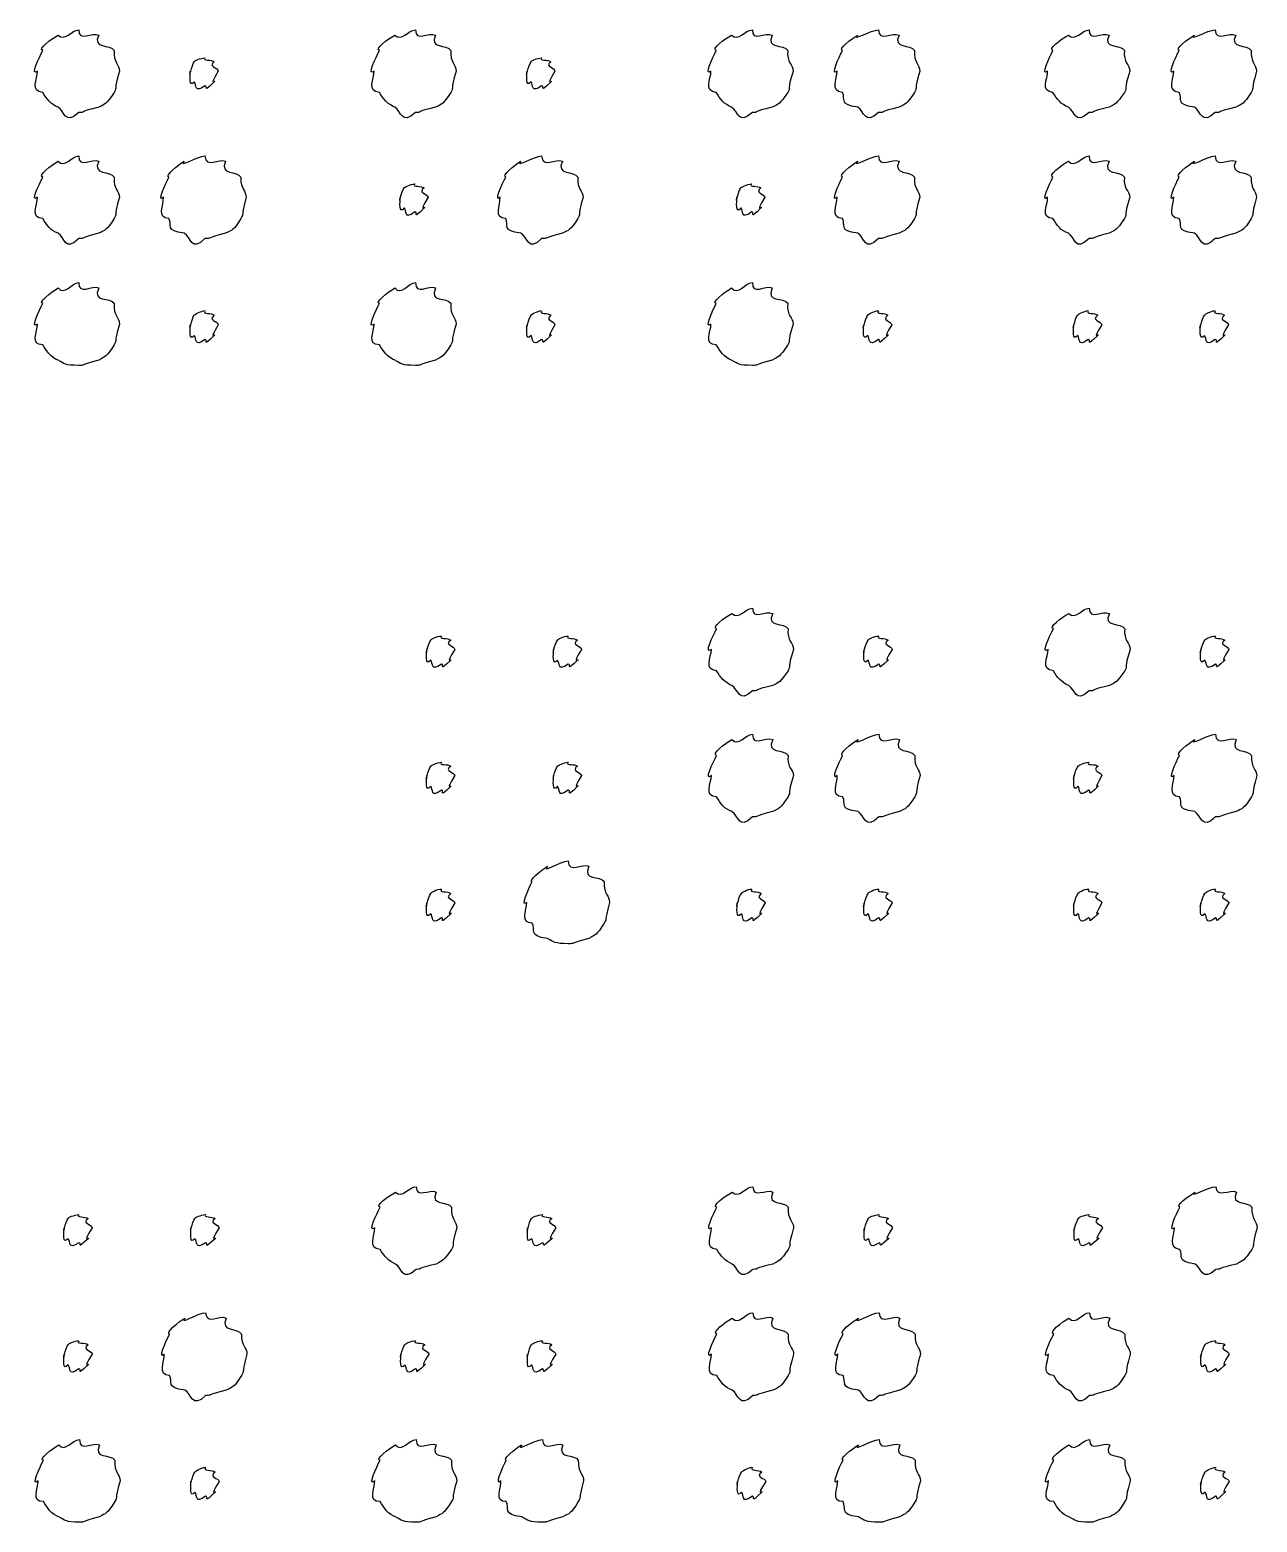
# Model space of a CAD drawing. Header units: millimetres. Extents: x 32 to 178, y 41 to 266.
# Drawn here: x 167.89 to 178.03, y 160.67 to 173 of the extents above; entities that cross this region are included whole.
import ezdxf

# ---------------------------------------------------------------- set-up
doc = ezdxf.new("R2010")
doc.units = ezdxf.units.MM
doc.layers.get('0').update_dxf_attribs({"linetype": 'CONTINUOUS'})

msp = doc.modelspace()

# ---------------------------------------------------------------- linework, layer by layer
at = {"color": 0}
for p, q in [((168.297, 172.999), (168.297, 172.999)), ((171.079, 172.999), (171.079, 172.999)), ((173.862, 172.999), (173.862, 172.999)), ((174.903, 172.999), (174.903, 172.999)), ((176.644, 172.999), (176.644, 172.999)), ((177.686, 172.999), (177.686, 172.999)), ((169.339, 172.767), (169.339, 172.767)), ((172.121, 172.767), (172.121, 172.767)), ((168.297, 171.957), (168.297, 171.957)), ((169.339, 171.957), (169.339, 171.957)), ((172.121, 171.957), (172.121, 171.957)), ((174.903, 171.957), (174.903, 171.957)), ((176.644, 171.957), (176.644, 171.957)), ((177.686, 171.957), (177.686, 171.957)), ((171.074, 171.726), (171.074, 171.726)), ((173.856, 171.726), (173.856, 171.726)), ((168.297, 170.91), (168.297, 170.91)), ((171.079, 170.91), (171.079, 170.91)), ((173.862, 170.91), (173.862, 170.91)), ((169.339, 170.678), (169.339, 170.678)), ((172.121, 170.678), (172.121, 170.678)), ((174.903, 170.678), (174.903, 170.678)), ((176.638, 170.678), (176.638, 170.678)), ((177.686, 170.678), (177.686, 170.678)), ((173.864, 168.22), (173.864, 168.22)), ((176.646, 168.22), (176.646, 168.22)), ((171.293, 167.989), (171.293, 167.989)), ((172.34, 167.989), (172.34, 167.989)), ((174.906, 167.989), (174.906, 167.989)), ((177.689, 167.989), (177.689, 167.989)), ((173.864, 167.178), (173.864, 167.178)), ((174.906, 167.178), (174.906, 167.178)), ((177.689, 167.178), (177.689, 167.178)), ((171.293, 166.946), (171.293, 166.946)), ((172.34, 166.946), (172.34, 166.946)), ((176.641, 166.946), (176.641, 166.946)), ((172.34, 166.131), (172.34, 166.131)), ((171.293, 165.899), (171.293, 165.899)), ((173.859, 165.899), (173.859, 165.899)), ((174.906, 165.899), (174.906, 165.899)), ((176.641, 165.899), (176.641, 165.899)), ((177.689, 165.899), (177.689, 165.899)), ((171.085, 163.439), (171.085, 163.439)), ((173.867, 163.439), (173.867, 163.439)), ((177.691, 163.439), (177.691, 163.439)), ((168.297, 163.208), (168.297, 163.208)), ((169.344, 163.208), (169.344, 163.208)), ((172.127, 163.208), (172.127, 163.208)), ((174.909, 163.208), (174.909, 163.208)), ((176.644, 163.208), (176.644, 163.208)), ((169.344, 162.398), (169.344, 162.398)), ((173.867, 162.398), (173.867, 162.398)), ((174.909, 162.398), (174.909, 162.398)), ((176.649, 162.398), (176.649, 162.398)), ((168.297, 162.166), (168.297, 162.166)), ((171.079, 162.166), (171.079, 162.166)), ((172.127, 162.166), (172.127, 162.166)), ((177.691, 162.166), (177.691, 162.166)), ((168.303, 161.35), (168.303, 161.35)), ((171.085, 161.35), (171.085, 161.35)), ((172.127, 161.35), (172.127, 161.35)), ((174.909, 161.35), (174.909, 161.35)), ((176.649, 161.35), (176.649, 161.35)), ((169.344, 161.119), (169.344, 161.119)), ((173.862, 161.119), (173.862, 161.119)), ((177.691, 161.119), (177.691, 161.119))]:
    msp.add_line(p, q, dxfattribs=at)
for points in [[(167.999, 172.828), (167.951, 172.839), (168.071, 172.925), (168.126, 172.955)], [(168.126, 172.955), (168.179, 172.897), (168.238, 172.999), (168.297, 172.999)], [(168.297, 172.999), (168.293, 172.897), (168.407, 172.984), (168.462, 172.955)], [(168.462, 172.955), (168.403, 172.839), (168.559, 172.883), (168.589, 172.828)], [(170.781, 172.828), (170.734, 172.839), (170.853, 172.925), (170.908, 172.955)], [(170.908, 172.955), (170.961, 172.897), (171.02, 172.999), (171.079, 172.999)], [(171.079, 172.999), (171.075, 172.897), (171.19, 172.984), (171.245, 172.955)], [(171.245, 172.955), (171.185, 172.839), (171.341, 172.883), (171.371, 172.828)], [(173.564, 172.828), (173.516, 172.839), (173.635, 172.925), (173.691, 172.955)], [(173.691, 172.955), (173.743, 172.897), (173.802, 172.999), (173.862, 172.999)], [(173.862, 172.999), (173.857, 172.897), (173.972, 172.984), (174.027, 172.955)], [(174.027, 172.955), (173.968, 172.839), (174.123, 172.883), (174.154, 172.828)], [(174.606, 172.828), (174.567, 172.839), (174.68, 172.925), (174.733, 172.955)], [(174.733, 172.955), (174.673, 172.897), (174.844, 172.999), (174.903, 172.999)], [(174.903, 172.999), (174.909, 172.897), (175.019, 172.984), (175.074, 172.955)], [(175.074, 172.955), (175.019, 172.839), (175.171, 172.883), (175.201, 172.828)], [(176.346, 172.828), (176.298, 172.839), (176.418, 172.925), (176.473, 172.955)], [(176.473, 172.955), (176.525, 172.897), (176.585, 172.999), (176.644, 172.999)], [(176.644, 172.999), (176.64, 172.897), (176.754, 172.984), (176.809, 172.955)], [(176.809, 172.955), (176.75, 172.839), (176.906, 172.883), (176.936, 172.828)], [(177.388, 172.828), (177.35, 172.839), (177.462, 172.925), (177.515, 172.955)], [(177.515, 172.955), (177.455, 172.897), (177.626, 172.999), (177.686, 172.999)], [(177.686, 172.999), (177.691, 172.897), (177.801, 172.984), (177.856, 172.955)], [(177.856, 172.955), (177.801, 172.839), (177.953, 172.883), (177.983, 172.828)], [(167.955, 172.657), (167.892, 172.61), (167.969, 172.773), (167.999, 172.828)], [(168.589, 172.828), (168.579, 172.729), (168.633, 172.715), (168.633, 172.657)], [(170.737, 172.657), (170.674, 172.61), (170.751, 172.773), (170.781, 172.828)], [(171.371, 172.828), (171.362, 172.729), (171.415, 172.715), (171.415, 172.657)], [(173.52, 172.657), (173.457, 172.61), (173.534, 172.773), (173.564, 172.828)], [(174.154, 172.828), (174.144, 172.729), (174.198, 172.715), (174.198, 172.657)], [(174.562, 172.657), (174.504, 172.61), (174.575, 172.773), (174.606, 172.828)], [(175.201, 172.828), (175.195, 172.729), (175.245, 172.715), (175.245, 172.657)], [(176.302, 172.657), (176.239, 172.61), (176.316, 172.773), (176.346, 172.828)], [(176.936, 172.828), (176.926, 172.729), (176.98, 172.715), (176.98, 172.657)], [(177.344, 172.657), (177.286, 172.61), (177.358, 172.773), (177.388, 172.828)], [(177.983, 172.828), (177.978, 172.729), (178.028, 172.715), (178.028, 172.657)], [(167.999, 172.481), (167.892, 172.489), (167.955, 172.594), (167.955, 172.657)], [(168.633, 172.657), (168.579, 172.489), (168.618, 172.536), (168.589, 172.481)], [(169.218, 172.657), (169.204, 172.581), (169.229, 172.712), (169.251, 172.734)], [(169.251, 172.569), (169.204, 172.515), (169.218, 172.62), (169.218, 172.657)], [(169.251, 172.734), (169.248, 172.743), (169.302, 172.767), (169.339, 172.767)], [(169.339, 172.767), (169.314, 172.743), (169.394, 172.756), (169.416, 172.734)], [(169.416, 172.734), (169.358, 172.698), (169.449, 172.686), (169.449, 172.657)], [(169.449, 172.657), (169.358, 172.515), (169.438, 172.591), (169.416, 172.569)], [(170.781, 172.481), (170.674, 172.489), (170.737, 172.594), (170.737, 172.657)], [(171.415, 172.657), (171.362, 172.489), (171.4, 172.536), (171.371, 172.481)], [(172, 172.657), (171.986, 172.581), (172.011, 172.712), (172.033, 172.734)], [(172.033, 172.569), (171.986, 172.515), (172, 172.62), (172, 172.657)], [(172.033, 172.734), (172.03, 172.743), (172.084, 172.767), (172.121, 172.767)], [(172.121, 172.767), (172.096, 172.743), (172.176, 172.756), (172.198, 172.734)], [(172.198, 172.734), (172.14, 172.698), (172.231, 172.686), (172.231, 172.657)], [(172.231, 172.657), (172.14, 172.515), (172.22, 172.591), (172.198, 172.569)], [(173.564, 172.481), (173.457, 172.489), (173.52, 172.594), (173.52, 172.657)], [(174.198, 172.657), (174.144, 172.489), (174.183, 172.536), (174.154, 172.481)], [(174.606, 172.481), (174.504, 172.489), (174.562, 172.594), (174.562, 172.657)], [(175.245, 172.657), (175.195, 172.489), (175.23, 172.536), (175.201, 172.481)], [(176.346, 172.481), (176.239, 172.489), (176.302, 172.594), (176.302, 172.657)], [(176.98, 172.657), (176.926, 172.489), (176.965, 172.536), (176.936, 172.481)], [(177.388, 172.481), (177.286, 172.489), (177.344, 172.594), (177.344, 172.657)], [(178.028, 172.657), (177.978, 172.489), (178.012, 172.536), (177.983, 172.481)], [(169.339, 172.536), (169.248, 172.471), (169.273, 172.547), (169.251, 172.569)], [(169.416, 172.569), (169.314, 172.471), (169.368, 172.536), (169.339, 172.536)], [(172.121, 172.536), (172.03, 172.471), (172.055, 172.547), (172.033, 172.569)], [(172.198, 172.569), (172.096, 172.471), (172.15, 172.536), (172.121, 172.536)], [(168.126, 172.359), (168.068, 172.383), (168.028, 172.428), (167.999, 172.481)], [(168.589, 172.481), (168.52, 172.383), (168.518, 172.388), (168.462, 172.359)], [(170.908, 172.359), (170.851, 172.383), (170.811, 172.428), (170.781, 172.481)], [(171.371, 172.481), (171.303, 172.383), (171.3, 172.388), (171.245, 172.359)], [(173.691, 172.359), (173.633, 172.383), (173.593, 172.428), (173.564, 172.481)], [(174.154, 172.481), (174.085, 172.383), (174.082, 172.388), (174.027, 172.359)], [(174.733, 172.359), (174.567, 172.383), (174.639, 172.428), (174.606, 172.481)], [(175.201, 172.481), (175.136, 172.383), (175.129, 172.388), (175.074, 172.359)], [(176.473, 172.359), (176.415, 172.383), (176.375, 172.428), (176.346, 172.481)], [(176.936, 172.481), (176.867, 172.383), (176.864, 172.388), (176.809, 172.359)], [(177.515, 172.359), (177.35, 172.383), (177.421, 172.428), (177.388, 172.481)], [(177.983, 172.481), (177.919, 172.383), (177.911, 172.388), (177.856, 172.359)], [(168.297, 172.315), (168.179, 172.207), (168.181, 172.329), (168.126, 172.359)], [(168.462, 172.359), (168.293, 172.324), (168.352, 172.315), (168.297, 172.315)], [(171.079, 172.315), (170.961, 172.207), (170.964, 172.329), (170.908, 172.359)], [(171.245, 172.359), (171.075, 172.324), (171.134, 172.315), (171.079, 172.315)], [(173.862, 172.315), (173.743, 172.207), (173.746, 172.329), (173.691, 172.359)], [(174.027, 172.359), (173.857, 172.324), (173.917, 172.315), (173.862, 172.315)], [(174.903, 172.315), (174.79, 172.207), (174.788, 172.329), (174.733, 172.359)], [(175.074, 172.359), (174.909, 172.324), (174.961, 172.315), (174.903, 172.315)], [(176.644, 172.315), (176.525, 172.207), (176.528, 172.329), (176.473, 172.359)], [(176.809, 172.359), (176.64, 172.324), (176.699, 172.315), (176.644, 172.315)], [(177.686, 172.315), (177.572, 172.207), (177.57, 172.329), (177.515, 172.359)], [(177.856, 172.359), (177.691, 172.324), (177.744, 172.315), (177.686, 172.315)], [(167.999, 171.781), (167.951, 171.792), (168.071, 171.883), (168.126, 171.913)], [(168.126, 171.913), (168.179, 171.85), (168.238, 171.957), (168.297, 171.957)], [(168.297, 171.957), (168.293, 171.85), (168.407, 171.942), (168.462, 171.913)], [(168.462, 171.913), (168.403, 171.792), (168.559, 171.839), (168.589, 171.781)], [(169.041, 171.781), (169.003, 171.792), (169.116, 171.883), (169.168, 171.913)], [(169.168, 171.913), (169.109, 171.85), (169.28, 171.957), (169.339, 171.957)], [(169.339, 171.957), (169.344, 171.85), (169.455, 171.942), (169.51, 171.913)], [(169.51, 171.913), (169.455, 171.792), (169.606, 171.839), (169.636, 171.781)], [(171.824, 171.781), (171.785, 171.792), (171.898, 171.883), (171.95, 171.913)], [(171.95, 171.913), (171.891, 171.85), (172.062, 171.957), (172.121, 171.957)], [(172.121, 171.957), (172.127, 171.85), (172.237, 171.942), (172.292, 171.913)], [(172.292, 171.913), (172.237, 171.792), (172.388, 171.839), (172.419, 171.781)], [(174.606, 171.781), (174.567, 171.792), (174.68, 171.883), (174.733, 171.913)], [(174.733, 171.913), (174.673, 171.85), (174.844, 171.957), (174.903, 171.957)], [(174.903, 171.957), (174.909, 171.85), (175.019, 171.942), (175.074, 171.913)], [(175.074, 171.913), (175.019, 171.792), (175.171, 171.839), (175.201, 171.781)], [(176.346, 171.781), (176.298, 171.792), (176.418, 171.883), (176.473, 171.913)], [(176.473, 171.913), (176.525, 171.85), (176.585, 171.957), (176.644, 171.957)], [(176.644, 171.957), (176.64, 171.85), (176.754, 171.942), (176.809, 171.913)], [(176.809, 171.913), (176.75, 171.792), (176.906, 171.839), (176.936, 171.781)], [(177.388, 171.781), (177.35, 171.792), (177.462, 171.883), (177.515, 171.913)], [(177.515, 171.913), (177.455, 171.85), (177.626, 171.957), (177.686, 171.957)], [(177.686, 171.957), (177.691, 171.85), (177.801, 171.942), (177.856, 171.913)], [(177.856, 171.913), (177.801, 171.792), (177.953, 171.839), (177.983, 171.781)], [(167.955, 171.615), (167.892, 171.56), (167.969, 171.726), (167.999, 171.781)], [(168.589, 171.781), (168.579, 171.678), (168.633, 171.67), (168.633, 171.615)], [(168.997, 171.615), (168.939, 171.56), (169.011, 171.726), (169.041, 171.781)], [(169.636, 171.781), (169.631, 171.678), (169.68, 171.67), (169.68, 171.615)], [(170.953, 171.615), (170.936, 171.534), (170.964, 171.67), (170.986, 171.693)], [(170.986, 171.693), (170.98, 171.695), (171.037, 171.726), (171.074, 171.726)], [(171.074, 171.726), (171.046, 171.695), (171.129, 171.715), (171.151, 171.693)], [(171.151, 171.693), (171.09, 171.651), (171.184, 171.644), (171.184, 171.615)], [(171.779, 171.615), (171.722, 171.56), (171.793, 171.726), (171.824, 171.781)], [(172.419, 171.781), (172.413, 171.678), (172.463, 171.67), (172.463, 171.615)], [(173.735, 171.615), (173.718, 171.534), (173.746, 171.67), (173.768, 171.693)], [(173.768, 171.693), (173.762, 171.695), (173.819, 171.726), (173.856, 171.726)], [(173.856, 171.726), (173.828, 171.695), (173.911, 171.715), (173.933, 171.693)], [(173.933, 171.693), (173.873, 171.651), (173.966, 171.644), (173.966, 171.615)], [(174.562, 171.615), (174.504, 171.56), (174.575, 171.726), (174.606, 171.781)], [(175.201, 171.781), (175.195, 171.678), (175.245, 171.67), (175.245, 171.615)], [(176.302, 171.615), (176.239, 171.56), (176.316, 171.726), (176.346, 171.781)], [(176.936, 171.781), (176.926, 171.678), (176.98, 171.67), (176.98, 171.615)], [(177.344, 171.615), (177.286, 171.56), (177.358, 171.726), (177.388, 171.781)], [(177.983, 171.781), (177.978, 171.678), (178.028, 171.67), (178.028, 171.615)], [(167.999, 171.439), (167.892, 171.442), (167.955, 171.552), (167.955, 171.615)], [(168.633, 171.615), (168.579, 171.442), (168.618, 171.494), (168.589, 171.439)], [(169.041, 171.439), (168.939, 171.442), (168.997, 171.552), (168.997, 171.615)], [(169.68, 171.615), (169.631, 171.442), (169.665, 171.494), (169.636, 171.439)], [(170.986, 171.527), (170.936, 171.468), (170.953, 171.578), (170.953, 171.615)], [(171.184, 171.615), (171.09, 171.468), (171.173, 171.549), (171.151, 171.527)], [(171.824, 171.439), (171.722, 171.442), (171.779, 171.552), (171.779, 171.615)], [(172.463, 171.615), (172.413, 171.442), (172.448, 171.494), (172.419, 171.439)], [(173.768, 171.527), (173.718, 171.468), (173.735, 171.578), (173.735, 171.615)], [(173.966, 171.615), (173.873, 171.468), (173.955, 171.549), (173.933, 171.527)], [(174.606, 171.439), (174.504, 171.442), (174.562, 171.552), (174.562, 171.615)], [(175.245, 171.615), (175.195, 171.442), (175.23, 171.494), (175.201, 171.439)], [(176.346, 171.439), (176.239, 171.442), (176.302, 171.552), (176.302, 171.615)], [(176.98, 171.615), (176.926, 171.442), (176.965, 171.494), (176.936, 171.439)], [(177.388, 171.439), (177.286, 171.442), (177.344, 171.552), (177.344, 171.615)], [(178.028, 171.615), (177.978, 171.442), (178.012, 171.494), (177.983, 171.439)], [(168.126, 171.318), (168.068, 171.336), (168.028, 171.387), (167.999, 171.439)], [(168.589, 171.439), (168.52, 171.336), (168.518, 171.347), (168.462, 171.318)], [(169.168, 171.318), (169.003, 171.336), (169.074, 171.387), (169.041, 171.439)], [(169.636, 171.439), (169.572, 171.336), (169.565, 171.347), (169.51, 171.318)], [(171.074, 171.494), (170.98, 171.424), (171.008, 171.505), (170.986, 171.527)], [(171.151, 171.527), (171.046, 171.424), (171.103, 171.494), (171.074, 171.494)], [(171.95, 171.318), (171.785, 171.336), (171.856, 171.387), (171.824, 171.439)], [(172.419, 171.439), (172.354, 171.336), (172.347, 171.347), (172.292, 171.318)], [(173.856, 171.494), (173.762, 171.424), (173.79, 171.505), (173.768, 171.527)], [(173.933, 171.527), (173.828, 171.424), (173.885, 171.494), (173.856, 171.494)], [(174.733, 171.318), (174.567, 171.336), (174.639, 171.387), (174.606, 171.439)], [(175.201, 171.439), (175.136, 171.336), (175.129, 171.347), (175.074, 171.318)], [(176.473, 171.318), (176.415, 171.336), (176.375, 171.387), (176.346, 171.439)], [(176.936, 171.439), (176.867, 171.336), (176.864, 171.347), (176.809, 171.318)], [(177.515, 171.318), (177.35, 171.336), (177.421, 171.387), (177.388, 171.439)], [(177.983, 171.439), (177.919, 171.336), (177.911, 171.347), (177.856, 171.318)], [(168.297, 171.274), (168.179, 171.159), (168.181, 171.287), (168.126, 171.318)], [(168.462, 171.318), (168.293, 171.276), (168.352, 171.274), (168.297, 171.274)], [(169.339, 171.274), (169.226, 171.159), (169.223, 171.287), (169.168, 171.318)], [(169.51, 171.318), (169.344, 171.276), (169.397, 171.274), (169.339, 171.274)], [(172.121, 171.274), (172.008, 171.159), (172.005, 171.287), (171.95, 171.318)], [(172.292, 171.318), (172.127, 171.276), (172.179, 171.274), (172.121, 171.274)], [(174.903, 171.274), (174.79, 171.159), (174.788, 171.287), (174.733, 171.318)], [(175.074, 171.318), (174.909, 171.276), (174.961, 171.274), (174.903, 171.274)], [(176.644, 171.274), (176.525, 171.159), (176.528, 171.287), (176.473, 171.318)], [(176.809, 171.318), (176.64, 171.276), (176.699, 171.274), (176.644, 171.274)], [(177.686, 171.274), (177.572, 171.159), (177.57, 171.287), (177.515, 171.318)], [(177.856, 171.318), (177.691, 171.276), (177.744, 171.274), (177.686, 171.274)], [(167.999, 170.739), (167.951, 170.74), (168.071, 170.835), (168.126, 170.866)], [(168.126, 170.866), (168.179, 170.799), (168.238, 170.91), (168.297, 170.91)], [(168.297, 170.91), (168.293, 170.799), (168.407, 170.895), (168.462, 170.866)], [(168.462, 170.866), (168.403, 170.74), (168.559, 170.794), (168.589, 170.739)], [(170.781, 170.739), (170.734, 170.74), (170.853, 170.835), (170.908, 170.866)], [(170.908, 170.866), (170.961, 170.799), (171.02, 170.91), (171.079, 170.91)], [(171.079, 170.91), (171.075, 170.799), (171.19, 170.895), (171.245, 170.866)], [(171.245, 170.866), (171.185, 170.74), (171.341, 170.794), (171.371, 170.739)], [(173.564, 170.739), (173.516, 170.74), (173.635, 170.835), (173.691, 170.866)], [(173.691, 170.866), (173.743, 170.799), (173.802, 170.91), (173.862, 170.91)], [(173.862, 170.91), (173.857, 170.799), (173.972, 170.895), (174.027, 170.866)], [(174.027, 170.866), (173.968, 170.74), (174.123, 170.794), (174.154, 170.739)], [(167.955, 170.568), (167.892, 170.513), (167.969, 170.684), (167.999, 170.739)], [(168.589, 170.739), (168.579, 170.63), (168.633, 170.626), (168.633, 170.568)], [(169.251, 170.64), (169.248, 170.645), (169.302, 170.678), (169.339, 170.678)], [(169.339, 170.678), (169.314, 170.645), (169.394, 170.664), (169.416, 170.64)], [(170.737, 170.568), (170.674, 170.513), (170.751, 170.684), (170.781, 170.739)], [(171.371, 170.739), (171.362, 170.63), (171.415, 170.626), (171.415, 170.568)], [(172.033, 170.64), (172.03, 170.645), (172.084, 170.678), (172.121, 170.678)], [(172.121, 170.678), (172.096, 170.645), (172.176, 170.664), (172.198, 170.64)], [(173.52, 170.568), (173.457, 170.513), (173.534, 170.684), (173.564, 170.739)], [(174.154, 170.739), (174.144, 170.63), (174.198, 170.626), (174.198, 170.568)], [(174.815, 170.64), (174.812, 170.645), (174.866, 170.678), (174.903, 170.678)], [(174.903, 170.678), (174.879, 170.645), (174.958, 170.664), (174.981, 170.64)], [(176.55, 170.64), (176.544, 170.645), (176.601, 170.678), (176.638, 170.678)], [(176.638, 170.678), (176.611, 170.645), (176.693, 170.664), (176.716, 170.64)], [(177.598, 170.64), (177.595, 170.645), (177.648, 170.678), (177.686, 170.678)], [(177.686, 170.678), (177.661, 170.645), (177.741, 170.664), (177.763, 170.64)], [(167.999, 170.397), (167.892, 170.392), (167.955, 170.505), (167.955, 170.568)], [(168.633, 170.568), (168.579, 170.392), (168.618, 170.448), (168.589, 170.397)], [(169.218, 170.562), (169.204, 170.48), (169.229, 170.618), (169.251, 170.64)], [(169.251, 170.474), (169.204, 170.416), (169.218, 170.53), (169.218, 170.562)], [(169.416, 170.64), (169.358, 170.597), (169.449, 170.591), (169.449, 170.562)], [(169.449, 170.562), (169.358, 170.416), (169.438, 170.499), (169.416, 170.474)], [(170.781, 170.397), (170.674, 170.392), (170.737, 170.505), (170.737, 170.568)], [(171.415, 170.568), (171.362, 170.392), (171.4, 170.448), (171.371, 170.397)], [(172, 170.562), (171.986, 170.48), (172.011, 170.618), (172.033, 170.64)], [(172.033, 170.474), (171.986, 170.416), (172, 170.53), (172, 170.562)], [(172.198, 170.64), (172.14, 170.597), (172.231, 170.591), (172.231, 170.562)], [(172.231, 170.562), (172.14, 170.416), (172.22, 170.499), (172.198, 170.474)], [(173.564, 170.397), (173.457, 170.392), (173.52, 170.505), (173.52, 170.568)], [(174.198, 170.568), (174.144, 170.392), (174.183, 170.448), (174.154, 170.397)], [(174.782, 170.562), (174.768, 170.48), (174.793, 170.618), (174.815, 170.64)], [(174.815, 170.474), (174.768, 170.416), (174.782, 170.53), (174.782, 170.562)], [(174.981, 170.64), (174.923, 170.597), (175.014, 170.591), (175.014, 170.562)], [(175.014, 170.562), (174.923, 170.416), (175.002, 170.499), (174.981, 170.474)], [(176.517, 170.562), (176.5, 170.48), (176.528, 170.618), (176.55, 170.64)], [(176.55, 170.474), (176.5, 170.416), (176.517, 170.53), (176.517, 170.562)], [(176.716, 170.64), (176.655, 170.597), (176.749, 170.591), (176.749, 170.562)], [(176.749, 170.562), (176.655, 170.416), (176.737, 170.499), (176.716, 170.474)], [(177.564, 170.562), (177.551, 170.48), (177.575, 170.618), (177.598, 170.64)], [(177.598, 170.474), (177.551, 170.416), (177.564, 170.53), (177.564, 170.562)], [(177.763, 170.64), (177.705, 170.597), (177.796, 170.591), (177.796, 170.562)], [(177.796, 170.562), (177.705, 170.416), (177.785, 170.499), (177.763, 170.474)], [(169.339, 170.441), (169.248, 170.37), (169.273, 170.452), (169.251, 170.474)], [(169.416, 170.474), (169.314, 170.37), (169.368, 170.441), (169.339, 170.441)], [(172.121, 170.441), (172.03, 170.37), (172.055, 170.452), (172.033, 170.474)], [(172.198, 170.474), (172.096, 170.37), (172.15, 170.441), (172.121, 170.441)], [(174.903, 170.441), (174.812, 170.37), (174.837, 170.452), (174.815, 170.474)], [(174.981, 170.474), (174.879, 170.37), (174.932, 170.441), (174.903, 170.441)], [(176.638, 170.441), (176.544, 170.37), (176.572, 170.452), (176.55, 170.474)], [(176.716, 170.474), (176.611, 170.37), (176.667, 170.441), (176.638, 170.441)], [(177.686, 170.441), (177.595, 170.37), (177.619, 170.452), (177.598, 170.474)], [(177.763, 170.474), (177.661, 170.37), (177.715, 170.441), (177.686, 170.441)], [(168.126, 170.27), (168.068, 170.288), (168.028, 170.345), (167.999, 170.397)], [(168.589, 170.397), (168.52, 170.288), (168.518, 170.303), (168.462, 170.27)], [(170.908, 170.27), (170.851, 170.288), (170.811, 170.345), (170.781, 170.397)], [(171.371, 170.397), (171.303, 170.288), (171.3, 170.303), (171.245, 170.27)], [(173.691, 170.27), (173.633, 170.288), (173.593, 170.345), (173.564, 170.397)], [(174.154, 170.397), (174.085, 170.288), (174.082, 170.303), (174.027, 170.27)], [(168.297, 170.226), (168.179, 170.226), (168.181, 170.24), (168.126, 170.27)], [(168.462, 170.27), (168.293, 170.226), (168.352, 170.226), (168.297, 170.226)], [(171.079, 170.226), (170.961, 170.226), (170.964, 170.24), (170.908, 170.27)], [(171.245, 170.27), (171.075, 170.226), (171.134, 170.226), (171.079, 170.226)], [(173.862, 170.226), (173.743, 170.226), (173.746, 170.24), (173.691, 170.27)], [(174.027, 170.27), (173.857, 170.226), (173.917, 170.226), (173.862, 170.226)], [(173.693, 168.176), (173.746, 168.118), (173.805, 168.22), (173.864, 168.22)], [(173.864, 168.22), (173.86, 168.118), (173.974, 168.205), (174.03, 168.176)], [(176.476, 168.176), (176.528, 168.118), (176.587, 168.22), (176.646, 168.22)], [(176.646, 168.22), (176.643, 168.118), (176.757, 168.205), (176.812, 168.176)], [(173.567, 168.049), (173.518, 168.06), (173.638, 168.146), (173.693, 168.176)], [(174.03, 168.176), (173.971, 168.06), (174.126, 168.104), (174.157, 168.049)], [(176.349, 168.049), (176.301, 168.06), (176.421, 168.146), (176.476, 168.176)], [(176.812, 168.176), (176.753, 168.06), (176.909, 168.104), (176.939, 168.049)], [(171.205, 167.955), (171.199, 167.963), (171.256, 167.989), (171.293, 167.989)], [(171.293, 167.989), (171.265, 167.963), (171.348, 167.977), (171.37, 167.955)], [(172.252, 167.955), (172.249, 167.963), (172.303, 167.989), (172.34, 167.989)], [(172.34, 167.989), (172.315, 167.963), (172.395, 167.977), (172.417, 167.955)], [(173.523, 167.878), (173.459, 167.831), (173.536, 167.994), (173.567, 168.049)], [(174.157, 168.049), (174.147, 167.95), (174.201, 167.936), (174.201, 167.878)], [(174.818, 167.955), (174.815, 167.963), (174.869, 167.989), (174.906, 167.989)], [(174.906, 167.989), (174.881, 167.963), (174.961, 167.977), (174.983, 167.955)], [(176.305, 167.878), (176.241, 167.831), (176.319, 167.994), (176.349, 168.049)], [(176.939, 168.049), (176.929, 167.95), (176.983, 167.936), (176.983, 167.878)], [(177.6, 167.955), (177.598, 167.963), (177.651, 167.989), (177.689, 167.989)], [(177.689, 167.989), (177.663, 167.963), (177.744, 167.977), (177.765, 167.955)], [(171.172, 167.878), (171.155, 167.802), (171.183, 167.933), (171.205, 167.955)], [(171.205, 167.79), (171.155, 167.736), (171.172, 167.841), (171.172, 167.878)], [(171.37, 167.955), (171.31, 167.919), (171.403, 167.907), (171.403, 167.878)], [(171.403, 167.878), (171.31, 167.736), (171.392, 167.812), (171.37, 167.79)], [(172.219, 167.878), (172.205, 167.802), (172.23, 167.933), (172.252, 167.955)], [(172.252, 167.79), (172.205, 167.736), (172.219, 167.841), (172.219, 167.878)], [(172.417, 167.955), (172.359, 167.919), (172.45, 167.907), (172.45, 167.878)], [(172.45, 167.878), (172.359, 167.736), (172.44, 167.812), (172.417, 167.79)], [(173.567, 167.702), (173.459, 167.71), (173.523, 167.815), (173.523, 167.878)], [(174.201, 167.878), (174.147, 167.71), (174.185, 167.757), (174.157, 167.702)], [(174.785, 167.878), (174.771, 167.802), (174.796, 167.933), (174.818, 167.955)], [(174.818, 167.79), (174.771, 167.736), (174.785, 167.841), (174.785, 167.878)], [(174.983, 167.955), (174.926, 167.919), (175.016, 167.907), (175.016, 167.878)], [(175.016, 167.878), (174.926, 167.736), (175.005, 167.812), (174.983, 167.79)], [(176.349, 167.702), (176.241, 167.71), (176.305, 167.815), (176.305, 167.878)], [(176.983, 167.878), (176.929, 167.71), (176.968, 167.757), (176.939, 167.702)], [(177.567, 167.878), (177.553, 167.802), (177.578, 167.933), (177.6, 167.955)], [(177.6, 167.79), (177.553, 167.736), (177.567, 167.841), (177.567, 167.878)], [(177.765, 167.955), (177.708, 167.919), (177.799, 167.907), (177.799, 167.878)], [(177.799, 167.878), (177.708, 167.736), (177.788, 167.812), (177.765, 167.79)], [(171.293, 167.757), (171.199, 167.692), (171.227, 167.768), (171.205, 167.79)], [(171.37, 167.79), (171.265, 167.692), (171.322, 167.757), (171.293, 167.757)], [(172.34, 167.757), (172.249, 167.692), (172.274, 167.768), (172.252, 167.79)], [(172.417, 167.79), (172.315, 167.692), (172.369, 167.757), (172.34, 167.757)], [(174.906, 167.757), (174.815, 167.692), (174.84, 167.768), (174.818, 167.79)], [(174.983, 167.79), (174.881, 167.692), (174.935, 167.757), (174.906, 167.757)], [(177.689, 167.757), (177.598, 167.692), (177.622, 167.768), (177.6, 167.79)], [(177.765, 167.79), (177.663, 167.692), (177.717, 167.757), (177.689, 167.757)], [(173.693, 167.58), (173.635, 167.604), (173.596, 167.65), (173.567, 167.702)], [(174.157, 167.702), (174.088, 167.604), (174.085, 167.609), (174.03, 167.58)], [(176.476, 167.58), (176.418, 167.604), (176.378, 167.65), (176.349, 167.702)], [(176.939, 167.702), (176.87, 167.604), (176.867, 167.609), (176.812, 167.58)], [(173.864, 167.536), (173.746, 167.428), (173.749, 167.55), (173.693, 167.58)], [(174.03, 167.58), (173.86, 167.545), (173.919, 167.536), (173.864, 167.536)], [(176.646, 167.536), (176.528, 167.428), (176.531, 167.55), (176.476, 167.58)], [(176.812, 167.58), (176.643, 167.545), (176.702, 167.536), (176.646, 167.536)], [(173.567, 167.002), (173.518, 167.013), (173.638, 167.104), (173.693, 167.134)], [(173.693, 167.134), (173.746, 167.071), (173.805, 167.178), (173.864, 167.178)], [(173.864, 167.178), (173.86, 167.071), (173.974, 167.163), (174.03, 167.134)], [(174.03, 167.134), (173.971, 167.013), (174.126, 167.06), (174.157, 167.002)], [(174.608, 167.002), (174.57, 167.013), (174.683, 167.104), (174.735, 167.134)], [(174.735, 167.134), (174.676, 167.071), (174.847, 167.178), (174.906, 167.178)], [(174.906, 167.178), (174.912, 167.071), (175.022, 167.163), (175.077, 167.134)], [(175.077, 167.134), (175.022, 167.013), (175.174, 167.06), (175.204, 167.002)], [(177.391, 167.002), (177.352, 167.013), (177.465, 167.104), (177.517, 167.134)], [(177.517, 167.134), (177.458, 167.071), (177.629, 167.178), (177.689, 167.178)], [(177.689, 167.178), (177.694, 167.071), (177.804, 167.163), (177.859, 167.134)], [(177.859, 167.134), (177.804, 167.013), (177.956, 167.06), (177.986, 167.002)], [(173.523, 166.836), (173.459, 166.781), (173.536, 166.946), (173.567, 167.002)], [(174.157, 167.002), (174.147, 166.898), (174.201, 166.891), (174.201, 166.836)], [(174.564, 166.836), (174.506, 166.781), (174.578, 166.946), (174.608, 167.002)], [(175.204, 167.002), (175.198, 166.898), (175.248, 166.891), (175.248, 166.836)], [(177.347, 166.836), (177.289, 166.781), (177.36, 166.946), (177.391, 167.002)], [(177.986, 167.002), (177.981, 166.898), (178.03, 166.891), (178.03, 166.836)], [(171.172, 166.836), (171.155, 166.755), (171.183, 166.891), (171.205, 166.914)], [(171.205, 166.914), (171.199, 166.916), (171.256, 166.946), (171.293, 166.946)], [(171.293, 166.946), (171.265, 166.916), (171.348, 166.936), (171.37, 166.914)], [(171.37, 166.914), (171.31, 166.872), (171.403, 166.865), (171.403, 166.836)], [(172.219, 166.836), (172.205, 166.755), (172.23, 166.891), (172.252, 166.914)], [(172.252, 166.914), (172.249, 166.916), (172.303, 166.946), (172.34, 166.946)], [(172.34, 166.946), (172.315, 166.916), (172.395, 166.936), (172.417, 166.914)], [(172.417, 166.914), (172.359, 166.872), (172.45, 166.865), (172.45, 166.836)], [(176.52, 166.836), (176.503, 166.755), (176.531, 166.891), (176.553, 166.914)], [(176.553, 166.914), (176.547, 166.916), (176.604, 166.946), (176.641, 166.946)], [(176.641, 166.946), (176.614, 166.916), (176.696, 166.936), (176.718, 166.914)], [(176.718, 166.914), (176.658, 166.872), (176.751, 166.865), (176.751, 166.836)], [(171.205, 166.748), (171.155, 166.689), (171.172, 166.799), (171.172, 166.836)], [(171.293, 166.715), (171.199, 166.645), (171.227, 166.726), (171.205, 166.748)], [(171.37, 166.748), (171.265, 166.645), (171.322, 166.715), (171.293, 166.715)], [(171.403, 166.836), (171.31, 166.689), (171.392, 166.77), (171.37, 166.748)], [(172.252, 166.748), (172.205, 166.689), (172.219, 166.799), (172.219, 166.836)], [(172.34, 166.715), (172.249, 166.645), (172.274, 166.726), (172.252, 166.748)], [(172.417, 166.748), (172.315, 166.645), (172.369, 166.715), (172.34, 166.715)], [(172.45, 166.836), (172.359, 166.689), (172.44, 166.77), (172.417, 166.748)], [(173.567, 166.66), (173.459, 166.663), (173.523, 166.773), (173.523, 166.836)], [(174.201, 166.836), (174.147, 166.663), (174.185, 166.715), (174.157, 166.66)], [(174.608, 166.66), (174.506, 166.663), (174.564, 166.773), (174.564, 166.836)], [(175.248, 166.836), (175.198, 166.663), (175.233, 166.715), (175.204, 166.66)], [(176.553, 166.748), (176.503, 166.689), (176.52, 166.799), (176.52, 166.836)], [(176.641, 166.715), (176.547, 166.645), (176.575, 166.726), (176.553, 166.748)], [(176.718, 166.748), (176.614, 166.645), (176.67, 166.715), (176.641, 166.715)], [(176.751, 166.836), (176.658, 166.689), (176.74, 166.77), (176.718, 166.748)], [(177.391, 166.66), (177.289, 166.663), (177.347, 166.773), (177.347, 166.836)], [(178.03, 166.836), (177.981, 166.663), (178.015, 166.715), (177.986, 166.66)], [(173.693, 166.539), (173.635, 166.557), (173.596, 166.607), (173.567, 166.66)], [(174.157, 166.66), (174.088, 166.557), (174.085, 166.568), (174.03, 166.539)], [(174.735, 166.539), (174.57, 166.557), (174.642, 166.607), (174.608, 166.66)], [(175.204, 166.66), (175.139, 166.557), (175.132, 166.568), (175.077, 166.539)], [(177.517, 166.539), (177.352, 166.557), (177.424, 166.607), (177.391, 166.66)], [(177.986, 166.66), (177.921, 166.557), (177.914, 166.568), (177.859, 166.539)], [(173.864, 166.495), (173.746, 166.38), (173.749, 166.508), (173.693, 166.539)], [(174.03, 166.539), (173.86, 166.497), (173.919, 166.495), (173.864, 166.495)], [(174.906, 166.495), (174.793, 166.38), (174.79, 166.508), (174.735, 166.539)], [(175.077, 166.539), (174.912, 166.497), (174.964, 166.495), (174.906, 166.495)], [(177.689, 166.495), (177.575, 166.38), (177.572, 166.508), (177.517, 166.539)], [(177.859, 166.539), (177.694, 166.497), (177.746, 166.495), (177.689, 166.495)], [(172.169, 166.087), (172.11, 166.02), (172.281, 166.131), (172.34, 166.131)], [(172.34, 166.131), (172.346, 166.02), (172.456, 166.116), (172.511, 166.087)], [(172.043, 165.96), (172.004, 165.961), (172.117, 166.056), (172.169, 166.087)], [(172.511, 166.087), (172.456, 165.961), (172.607, 166.015), (172.638, 165.96)], [(171.205, 165.861), (171.199, 165.866), (171.256, 165.899), (171.293, 165.899)], [(171.293, 165.899), (171.265, 165.866), (171.348, 165.886), (171.37, 165.861)], [(171.999, 165.789), (171.941, 165.734), (172.012, 165.905), (172.043, 165.96)], [(172.638, 165.96), (172.633, 165.851), (172.682, 165.847), (172.682, 165.789)], [(173.771, 165.861), (173.765, 165.866), (173.822, 165.899), (173.859, 165.899)], [(173.859, 165.899), (173.831, 165.866), (173.914, 165.886), (173.936, 165.861)], [(174.818, 165.861), (174.815, 165.866), (174.869, 165.899), (174.906, 165.899)], [(174.906, 165.899), (174.881, 165.866), (174.961, 165.886), (174.983, 165.861)], [(176.553, 165.861), (176.547, 165.866), (176.604, 165.899), (176.641, 165.899)], [(176.641, 165.899), (176.614, 165.866), (176.696, 165.886), (176.718, 165.861)], [(177.6, 165.861), (177.598, 165.866), (177.651, 165.899), (177.689, 165.899)], [(177.689, 165.899), (177.663, 165.866), (177.744, 165.886), (177.765, 165.861)], [(171.172, 165.784), (171.155, 165.701), (171.183, 165.839), (171.205, 165.861)], [(171.205, 165.695), (171.155, 165.637), (171.172, 165.751), (171.172, 165.784)], [(171.37, 165.861), (171.31, 165.818), (171.403, 165.813), (171.403, 165.784)], [(171.403, 165.784), (171.31, 165.637), (171.392, 165.72), (171.37, 165.695)], [(172.043, 165.618), (171.941, 165.613), (171.999, 165.725), (171.999, 165.789)], [(172.682, 165.789), (172.633, 165.613), (172.667, 165.669), (172.638, 165.618)], [(173.737, 165.784), (173.721, 165.701), (173.749, 165.839), (173.771, 165.861)], [(173.771, 165.695), (173.721, 165.637), (173.737, 165.751), (173.737, 165.784)], [(173.936, 165.861), (173.875, 165.818), (173.969, 165.813), (173.969, 165.784)], [(173.969, 165.784), (173.875, 165.637), (173.958, 165.72), (173.936, 165.695)], [(174.785, 165.784), (174.771, 165.701), (174.796, 165.839), (174.818, 165.861)], [(174.818, 165.695), (174.771, 165.637), (174.785, 165.751), (174.785, 165.784)], [(174.983, 165.861), (174.926, 165.818), (175.016, 165.813), (175.016, 165.784)], [(175.016, 165.784), (174.926, 165.637), (175.005, 165.72), (174.983, 165.695)], [(176.52, 165.784), (176.503, 165.701), (176.531, 165.839), (176.553, 165.861)], [(176.553, 165.695), (176.503, 165.637), (176.52, 165.751), (176.52, 165.784)], [(176.718, 165.861), (176.658, 165.818), (176.751, 165.813), (176.751, 165.784)], [(176.751, 165.784), (176.658, 165.637), (176.74, 165.72), (176.718, 165.695)], [(177.567, 165.784), (177.553, 165.701), (177.578, 165.839), (177.6, 165.861)], [(177.6, 165.695), (177.553, 165.637), (177.567, 165.751), (177.567, 165.784)], [(177.765, 165.861), (177.708, 165.818), (177.799, 165.813), (177.799, 165.784)], [(177.799, 165.784), (177.708, 165.637), (177.788, 165.72), (177.765, 165.695)], [(171.293, 165.662), (171.199, 165.591), (171.227, 165.673), (171.205, 165.695)], [(171.37, 165.695), (171.265, 165.591), (171.322, 165.662), (171.293, 165.662)], [(173.859, 165.662), (173.765, 165.591), (173.793, 165.673), (173.771, 165.695)], [(173.936, 165.695), (173.831, 165.591), (173.888, 165.662), (173.859, 165.662)], [(174.906, 165.662), (174.815, 165.591), (174.84, 165.673), (174.818, 165.695)], [(174.983, 165.695), (174.881, 165.591), (174.935, 165.662), (174.906, 165.662)], [(176.641, 165.662), (176.547, 165.591), (176.575, 165.673), (176.553, 165.695)], [(176.718, 165.695), (176.614, 165.591), (176.67, 165.662), (176.641, 165.662)], [(177.689, 165.662), (177.598, 165.591), (177.622, 165.673), (177.6, 165.695)], [(177.765, 165.695), (177.663, 165.591), (177.717, 165.662), (177.689, 165.662)], [(172.169, 165.491), (172.004, 165.509), (172.075, 165.566), (172.043, 165.618)], [(172.638, 165.618), (172.573, 165.509), (172.566, 165.524), (172.511, 165.491)], [(172.34, 165.447), (172.227, 165.447), (172.224, 165.461), (172.169, 165.491)], [(172.511, 165.491), (172.346, 165.447), (172.398, 165.447), (172.34, 165.447)], [(170.914, 163.395), (170.966, 163.338), (171.026, 163.439), (171.085, 163.439)], [(171.085, 163.439), (171.081, 163.338), (171.195, 163.424), (171.25, 163.395)], [(173.696, 163.395), (173.749, 163.338), (173.808, 163.439), (173.867, 163.439)], [(173.867, 163.439), (173.863, 163.338), (173.977, 163.424), (174.032, 163.395)], [(177.52, 163.395), (177.461, 163.338), (177.632, 163.439), (177.691, 163.439)], [(177.691, 163.439), (177.697, 163.338), (177.807, 163.424), (177.862, 163.395)], [(170.787, 163.269), (170.739, 163.28), (170.859, 163.365), (170.914, 163.395)], [(171.25, 163.395), (171.191, 163.28), (171.347, 163.324), (171.377, 163.269)], [(173.569, 163.269), (173.521, 163.28), (173.641, 163.365), (173.696, 163.395)], [(174.032, 163.395), (173.973, 163.28), (174.129, 163.324), (174.159, 163.269)], [(177.394, 163.269), (177.355, 163.28), (177.468, 163.365), (177.52, 163.395)], [(177.862, 163.395), (177.807, 163.28), (177.958, 163.324), (177.989, 163.269)], [(168.176, 163.098), (168.159, 163.022), (168.187, 163.153), (168.209, 163.175)], [(168.209, 163.175), (168.203, 163.183), (168.26, 163.208), (168.297, 163.208)], [(168.297, 163.208), (168.269, 163.183), (168.352, 163.197), (168.374, 163.175)], [(168.374, 163.175), (168.313, 163.139), (168.407, 163.127), (168.407, 163.098)], [(169.223, 163.098), (169.209, 163.022), (169.234, 163.153), (169.256, 163.175)], [(169.256, 163.175), (169.253, 163.183), (169.307, 163.208), (169.344, 163.208)], [(169.344, 163.208), (169.32, 163.183), (169.4, 163.197), (169.422, 163.175)], [(169.422, 163.175), (169.364, 163.139), (169.455, 163.127), (169.455, 163.098)], [(170.743, 163.098), (170.68, 163.051), (170.757, 163.213), (170.787, 163.269)], [(171.377, 163.269), (171.367, 163.169), (171.421, 163.155), (171.421, 163.098)], [(172.005, 163.098), (171.992, 163.022), (172.016, 163.153), (172.038, 163.175)], [(172.038, 163.175), (172.036, 163.183), (172.09, 163.208), (172.127, 163.208)], [(172.127, 163.208), (172.102, 163.183), (172.182, 163.197), (172.204, 163.175)], [(172.204, 163.175), (172.146, 163.139), (172.237, 163.127), (172.237, 163.098)], [(173.525, 163.098), (173.462, 163.051), (173.539, 163.213), (173.569, 163.269)], [(174.159, 163.269), (174.149, 163.169), (174.203, 163.155), (174.203, 163.098)], [(174.788, 163.098), (174.774, 163.022), (174.799, 163.153), (174.821, 163.175)], [(174.821, 163.175), (174.818, 163.183), (174.872, 163.208), (174.909, 163.208)], [(174.909, 163.208), (174.884, 163.183), (174.964, 163.197), (174.986, 163.175)], [(174.986, 163.175), (174.928, 163.139), (175.019, 163.127), (175.019, 163.098)], [(176.523, 163.098), (176.506, 163.022), (176.534, 163.153), (176.556, 163.175)], [(176.556, 163.175), (176.55, 163.183), (176.607, 163.208), (176.644, 163.208)], [(176.644, 163.208), (176.616, 163.183), (176.699, 163.197), (176.721, 163.175)], [(176.721, 163.175), (176.661, 163.139), (176.754, 163.127), (176.754, 163.098)], [(177.35, 163.098), (177.292, 163.051), (177.363, 163.213), (177.394, 163.269)], [(177.989, 163.269), (177.983, 163.169), (178.033, 163.155), (178.033, 163.098)], [(168.209, 163.009), (168.159, 162.956), (168.176, 163.061), (168.176, 163.098)], [(168.407, 163.098), (168.313, 162.956), (168.396, 163.032), (168.374, 163.009)], [(169.256, 163.009), (169.209, 162.956), (169.223, 163.061), (169.223, 163.098)], [(169.455, 163.098), (169.364, 162.956), (169.444, 163.032), (169.422, 163.009)], [(170.787, 162.921), (170.68, 162.93), (170.743, 163.034), (170.743, 163.098)], [(171.421, 163.098), (171.367, 162.93), (171.406, 162.976), (171.377, 162.921)], [(172.038, 163.009), (171.992, 162.956), (172.005, 163.061), (172.005, 163.098)], [(172.237, 163.098), (172.146, 162.956), (172.226, 163.032), (172.204, 163.009)], [(173.569, 162.921), (173.462, 162.93), (173.525, 163.034), (173.525, 163.098)], [(174.203, 163.098), (174.149, 162.93), (174.188, 162.976), (174.159, 162.921)], [(174.821, 163.009), (174.774, 162.956), (174.788, 163.061), (174.788, 163.098)], [(175.019, 163.098), (174.928, 162.956), (175.008, 163.032), (174.986, 163.009)], [(176.556, 163.009), (176.506, 162.956), (176.523, 163.061), (176.523, 163.098)], [(176.754, 163.098), (176.661, 162.956), (176.743, 163.032), (176.721, 163.009)], [(177.394, 162.921), (177.292, 162.93), (177.35, 163.034), (177.35, 163.098)], [(178.033, 163.098), (177.983, 162.93), (178.018, 162.976), (177.989, 162.921)], [(168.297, 162.976), (168.203, 162.912), (168.231, 162.988), (168.209, 163.009)], [(168.374, 163.009), (168.269, 162.912), (168.326, 162.976), (168.297, 162.976)], [(169.344, 162.976), (169.253, 162.912), (169.278, 162.988), (169.256, 163.009)], [(169.422, 163.009), (169.32, 162.912), (169.373, 162.976), (169.344, 162.976)], [(170.914, 162.8), (170.856, 162.824), (170.816, 162.869), (170.787, 162.921)], [(171.377, 162.921), (171.308, 162.824), (171.305, 162.829), (171.25, 162.8)], [(172.127, 162.976), (172.036, 162.912), (172.06, 162.988), (172.038, 163.009)], [(172.204, 163.009), (172.102, 162.912), (172.156, 162.976), (172.127, 162.976)], [(173.696, 162.8), (173.638, 162.824), (173.598, 162.869), (173.569, 162.921)], [(174.159, 162.921), (174.09, 162.824), (174.088, 162.829), (174.032, 162.8)], [(174.909, 162.976), (174.818, 162.912), (174.843, 162.988), (174.821, 163.009)], [(174.986, 163.009), (174.884, 162.912), (174.938, 162.976), (174.909, 162.976)], [(176.644, 162.976), (176.55, 162.912), (176.578, 162.988), (176.556, 163.009)], [(176.721, 163.009), (176.616, 162.912), (176.673, 162.976), (176.644, 162.976)], [(177.52, 162.8), (177.355, 162.824), (177.426, 162.869), (177.394, 162.921)], [(177.989, 162.921), (177.924, 162.824), (177.917, 162.829), (177.862, 162.8)], [(171.085, 162.756), (170.966, 162.647), (170.969, 162.77), (170.914, 162.8)], [(171.25, 162.8), (171.081, 162.764), (171.14, 162.756), (171.085, 162.756)], [(173.867, 162.756), (173.749, 162.647), (173.751, 162.77), (173.696, 162.8)], [(174.032, 162.8), (173.863, 162.764), (173.922, 162.756), (173.867, 162.756)], [(177.691, 162.756), (177.578, 162.647), (177.575, 162.77), (177.52, 162.8)], [(177.862, 162.8), (177.697, 162.764), (177.749, 162.756), (177.691, 162.756)], [(169.047, 162.221), (169.008, 162.232), (169.121, 162.323), (169.174, 162.354)], [(169.174, 162.354), (169.114, 162.29), (169.285, 162.398), (169.344, 162.398)], [(169.344, 162.398), (169.35, 162.29), (169.46, 162.383), (169.515, 162.354)], [(169.515, 162.354), (169.46, 162.232), (169.612, 162.279), (169.642, 162.221)], [(173.569, 162.221), (173.521, 162.232), (173.641, 162.323), (173.696, 162.354)], [(173.696, 162.354), (173.749, 162.29), (173.808, 162.398), (173.867, 162.398)], [(173.867, 162.398), (173.863, 162.29), (173.977, 162.383), (174.032, 162.354)], [(174.032, 162.354), (173.973, 162.232), (174.129, 162.279), (174.159, 162.221)], [(174.611, 162.221), (174.573, 162.232), (174.686, 162.323), (174.738, 162.354)], [(174.738, 162.354), (174.679, 162.29), (174.85, 162.398), (174.909, 162.398)], [(174.909, 162.398), (174.914, 162.29), (175.025, 162.383), (175.08, 162.354)], [(175.08, 162.354), (175.025, 162.232), (175.176, 162.279), (175.206, 162.221)], [(176.352, 162.221), (176.304, 162.232), (176.423, 162.323), (176.478, 162.354)], [(176.478, 162.354), (176.531, 162.29), (176.59, 162.398), (176.649, 162.398)], [(176.649, 162.398), (176.645, 162.29), (176.76, 162.383), (176.815, 162.354)], [(176.815, 162.354), (176.755, 162.232), (176.911, 162.279), (176.941, 162.221)], [(168.209, 162.133), (168.203, 162.136), (168.26, 162.166), (168.297, 162.166)], [(168.297, 162.166), (168.269, 162.136), (168.352, 162.155), (168.374, 162.133)], [(169.003, 162.056), (168.945, 162.001), (169.017, 162.166), (169.047, 162.221)], [(169.642, 162.221), (169.636, 162.118), (169.686, 162.111), (169.686, 162.056)], [(170.991, 162.133), (170.986, 162.136), (171.042, 162.166), (171.079, 162.166)], [(171.079, 162.166), (171.052, 162.136), (171.134, 162.155), (171.156, 162.133)], [(172.038, 162.133), (172.036, 162.136), (172.09, 162.166), (172.127, 162.166)], [(172.127, 162.166), (172.102, 162.136), (172.182, 162.155), (172.204, 162.133)], [(173.525, 162.056), (173.462, 162.001), (173.539, 162.166), (173.569, 162.221)], [(174.159, 162.221), (174.149, 162.118), (174.203, 162.111), (174.203, 162.056)], [(174.567, 162.056), (174.509, 162.001), (174.581, 162.166), (174.611, 162.221)], [(175.206, 162.221), (175.201, 162.118), (175.25, 162.111), (175.25, 162.056)], [(176.308, 162.056), (176.244, 162.001), (176.322, 162.166), (176.352, 162.221)], [(176.941, 162.221), (176.932, 162.118), (176.985, 162.111), (176.985, 162.056)], [(177.603, 162.133), (177.6, 162.136), (177.654, 162.166), (177.691, 162.166)], [(177.691, 162.166), (177.666, 162.136), (177.746, 162.155), (177.768, 162.133)], [(168.176, 162.056), (168.159, 161.975), (168.187, 162.111), (168.209, 162.133)], [(168.209, 161.968), (168.159, 161.908), (168.176, 162.019), (168.176, 162.056)], [(168.374, 162.133), (168.313, 162.092), (168.407, 162.085), (168.407, 162.056)], [(168.407, 162.056), (168.313, 161.908), (168.396, 161.99), (168.374, 161.968)], [(169.047, 161.879), (168.945, 161.882), (169.003, 161.992), (169.003, 162.056)], [(169.686, 162.056), (169.636, 161.882), (169.671, 161.935), (169.642, 161.879)], [(170.958, 162.056), (170.942, 161.975), (170.969, 162.111), (170.991, 162.133)], [(170.991, 161.968), (170.942, 161.908), (170.958, 162.019), (170.958, 162.056)], [(171.156, 162.133), (171.096, 162.092), (171.19, 162.085), (171.19, 162.056)], [(171.19, 162.056), (171.096, 161.908), (171.178, 161.99), (171.156, 161.968)], [(172.005, 162.056), (171.992, 161.975), (172.016, 162.111), (172.038, 162.133)], [(172.038, 161.968), (171.992, 161.908), (172.005, 162.019), (172.005, 162.056)], [(172.204, 162.133), (172.146, 162.092), (172.237, 162.085), (172.237, 162.056)], [(172.237, 162.056), (172.146, 161.908), (172.226, 161.99), (172.204, 161.968)], [(173.569, 161.879), (173.462, 161.882), (173.525, 161.992), (173.525, 162.056)], [(174.203, 162.056), (174.149, 161.882), (174.188, 161.935), (174.159, 161.879)], [(174.611, 161.879), (174.509, 161.882), (174.567, 161.992), (174.567, 162.056)], [(175.25, 162.056), (175.201, 161.882), (175.235, 161.935), (175.206, 161.879)], [(176.352, 161.879), (176.244, 161.882), (176.308, 161.992), (176.308, 162.056)], [(176.985, 162.056), (176.932, 161.882), (176.97, 161.935), (176.941, 161.879)], [(177.57, 162.056), (177.556, 161.975), (177.581, 162.111), (177.603, 162.133)], [(177.603, 161.968), (177.556, 161.908), (177.57, 162.019), (177.57, 162.056)], [(177.768, 162.133), (177.71, 162.092), (177.801, 162.085), (177.801, 162.056)], [(177.801, 162.056), (177.71, 161.908), (177.79, 161.99), (177.768, 161.968)], [(168.297, 161.935), (168.203, 161.864), (168.231, 161.946), (168.209, 161.968)], [(168.374, 161.968), (168.269, 161.864), (168.326, 161.935), (168.297, 161.935)], [(171.079, 161.935), (170.986, 161.864), (171.013, 161.946), (170.991, 161.968)], [(171.156, 161.968), (171.052, 161.864), (171.108, 161.935), (171.079, 161.935)], [(172.127, 161.935), (172.036, 161.864), (172.06, 161.946), (172.038, 161.968)], [(172.204, 161.968), (172.102, 161.864), (172.156, 161.935), (172.127, 161.935)], [(177.691, 161.935), (177.6, 161.864), (177.625, 161.946), (177.603, 161.968)], [(177.768, 161.968), (177.666, 161.864), (177.72, 161.935), (177.691, 161.935)], [(169.174, 161.758), (169.008, 161.776), (169.08, 161.827), (169.047, 161.879)], [(169.642, 161.879), (169.577, 161.776), (169.57, 161.787), (169.515, 161.758)], [(173.696, 161.758), (173.638, 161.776), (173.598, 161.827), (173.569, 161.879)], [(174.159, 161.879), (174.09, 161.776), (174.088, 161.787), (174.032, 161.758)], [(174.738, 161.758), (174.573, 161.776), (174.644, 161.827), (174.611, 161.879)], [(175.206, 161.879), (175.142, 161.776), (175.135, 161.787), (175.08, 161.758)], [(176.478, 161.758), (176.421, 161.776), (176.381, 161.827), (176.352, 161.879)], [(176.941, 161.879), (176.873, 161.776), (176.87, 161.787), (176.815, 161.758)], [(169.344, 161.714), (169.231, 161.6), (169.229, 161.728), (169.174, 161.758)], [(169.515, 161.758), (169.35, 161.717), (169.402, 161.714), (169.344, 161.714)], [(173.867, 161.714), (173.749, 161.6), (173.751, 161.728), (173.696, 161.758)], [(174.032, 161.758), (173.863, 161.717), (173.922, 161.714), (173.867, 161.714)], [(174.909, 161.714), (174.796, 161.6), (174.793, 161.728), (174.738, 161.758)], [(175.08, 161.758), (174.914, 161.717), (174.967, 161.714), (174.909, 161.714)], [(176.649, 161.714), (176.531, 161.6), (176.534, 161.728), (176.478, 161.758)], [(176.815, 161.758), (176.645, 161.717), (176.705, 161.714), (176.649, 161.714)], [(168.005, 161.18), (167.957, 161.181), (168.077, 161.276), (168.132, 161.306)], [(168.132, 161.306), (168.184, 161.24), (168.243, 161.35), (168.303, 161.35)], [(168.303, 161.35), (168.298, 161.24), (168.413, 161.335), (168.468, 161.306)], [(168.468, 161.306), (168.409, 161.181), (168.564, 161.235), (168.595, 161.18)], [(170.787, 161.18), (170.739, 161.181), (170.859, 161.276), (170.914, 161.306)], [(170.914, 161.306), (170.966, 161.24), (171.026, 161.35), (171.085, 161.35)], [(171.085, 161.35), (171.081, 161.24), (171.195, 161.335), (171.25, 161.306)], [(171.25, 161.306), (171.191, 161.181), (171.347, 161.235), (171.377, 161.18)], [(171.829, 161.18), (171.79, 161.181), (171.903, 161.276), (171.956, 161.306)], [(171.956, 161.306), (171.897, 161.24), (172.067, 161.35), (172.127, 161.35)], [(172.127, 161.35), (172.132, 161.24), (172.242, 161.335), (172.297, 161.306)], [(172.297, 161.306), (172.242, 161.181), (172.394, 161.235), (172.424, 161.18)], [(174.611, 161.18), (174.573, 161.181), (174.686, 161.276), (174.738, 161.306)], [(174.738, 161.306), (174.679, 161.24), (174.85, 161.35), (174.909, 161.35)], [(174.909, 161.35), (174.914, 161.24), (175.025, 161.335), (175.08, 161.306)], [(175.08, 161.306), (175.025, 161.181), (175.176, 161.235), (175.206, 161.18)], [(176.352, 161.18), (176.304, 161.181), (176.423, 161.276), (176.478, 161.306)], [(176.478, 161.306), (176.531, 161.24), (176.59, 161.35), (176.649, 161.35)], [(176.649, 161.35), (176.645, 161.24), (176.76, 161.335), (176.815, 161.306)], [(176.815, 161.306), (176.755, 161.181), (176.911, 161.235), (176.941, 161.18)], [(167.961, 161.008), (167.898, 160.953), (167.974, 161.124), (168.005, 161.18)], [(168.595, 161.18), (168.585, 161.071), (168.639, 161.066), (168.639, 161.008)], [(170.743, 161.008), (170.68, 160.953), (170.757, 161.124), (170.787, 161.18)], [(171.377, 161.18), (171.367, 161.071), (171.421, 161.066), (171.421, 161.008)], [(171.785, 161.008), (171.727, 160.953), (171.799, 161.124), (171.829, 161.18)], [(172.424, 161.18), (172.419, 161.071), (172.468, 161.066), (172.468, 161.008)], [(174.567, 161.008), (174.509, 160.953), (174.581, 161.124), (174.611, 161.18)], [(175.206, 161.18), (175.201, 161.071), (175.25, 161.066), (175.25, 161.008)], [(176.308, 161.008), (176.244, 160.953), (176.322, 161.124), (176.352, 161.18)], [(176.941, 161.18), (176.932, 161.071), (176.985, 161.066), (176.985, 161.008)], [(169.223, 161.003), (169.209, 160.92), (169.234, 161.058), (169.256, 161.08)], [(169.256, 161.08), (169.253, 161.086), (169.307, 161.119), (169.344, 161.119)], [(169.344, 161.119), (169.32, 161.086), (169.4, 161.105), (169.422, 161.08)], [(169.422, 161.08), (169.364, 161.037), (169.455, 161.032), (169.455, 161.003)], [(173.74, 161.003), (173.724, 160.92), (173.751, 161.058), (173.773, 161.08)], [(173.773, 161.08), (173.768, 161.086), (173.824, 161.119), (173.862, 161.119)], [(173.862, 161.119), (173.834, 161.086), (173.917, 161.105), (173.939, 161.08)], [(173.939, 161.08), (173.878, 161.037), (173.972, 161.032), (173.972, 161.003)], [(177.57, 161.003), (177.556, 160.92), (177.581, 161.058), (177.603, 161.08)], [(177.603, 161.08), (177.6, 161.086), (177.654, 161.119), (177.691, 161.119)], [(177.691, 161.119), (177.666, 161.086), (177.746, 161.105), (177.768, 161.08)], [(177.768, 161.08), (177.71, 161.037), (177.801, 161.032), (177.801, 161.003)], [(168.005, 160.838), (167.898, 160.832), (167.961, 160.945), (167.961, 161.008)], [(168.639, 161.008), (168.585, 160.832), (168.624, 160.889), (168.595, 160.838)], [(169.256, 160.915), (169.209, 160.857), (169.223, 160.97), (169.223, 161.003)], [(169.455, 161.003), (169.364, 160.857), (169.444, 160.94), (169.422, 160.915)], [(170.787, 160.838), (170.68, 160.832), (170.743, 160.945), (170.743, 161.008)], [(171.421, 161.008), (171.367, 160.832), (171.406, 160.889), (171.377, 160.838)], [(171.829, 160.838), (171.727, 160.832), (171.785, 160.945), (171.785, 161.008)], [(172.468, 161.008), (172.419, 160.832), (172.453, 160.889), (172.424, 160.838)], [(173.773, 160.915), (173.724, 160.857), (173.74, 160.97), (173.74, 161.003)], [(173.972, 161.003), (173.878, 160.857), (173.961, 160.94), (173.939, 160.915)], [(174.611, 160.838), (174.509, 160.832), (174.567, 160.945), (174.567, 161.008)], [(175.25, 161.008), (175.201, 160.832), (175.235, 160.889), (175.206, 160.838)], [(176.352, 160.838), (176.244, 160.832), (176.308, 160.945), (176.308, 161.008)], [(176.985, 161.008), (176.932, 160.832), (176.97, 160.889), (176.941, 160.838)], [(177.603, 160.915), (177.556, 160.857), (177.57, 160.97), (177.57, 161.003)], [(177.801, 161.003), (177.71, 160.857), (177.79, 160.94), (177.768, 160.915)], [(168.132, 160.711), (168.074, 160.729), (168.034, 160.786), (168.005, 160.838)], [(168.595, 160.838), (168.526, 160.729), (168.523, 160.744), (168.468, 160.711)], [(169.344, 160.882), (169.253, 160.81), (169.278, 160.893), (169.256, 160.915)], [(169.422, 160.915), (169.32, 160.81), (169.373, 160.882), (169.344, 160.882)], [(170.914, 160.711), (170.856, 160.729), (170.816, 160.786), (170.787, 160.838)], [(171.377, 160.838), (171.308, 160.729), (171.305, 160.744), (171.25, 160.711)], [(171.956, 160.711), (171.79, 160.729), (171.862, 160.786), (171.829, 160.838)], [(172.424, 160.838), (172.359, 160.729), (172.353, 160.744), (172.297, 160.711)], [(173.862, 160.882), (173.768, 160.81), (173.795, 160.893), (173.773, 160.915)], [(173.939, 160.915), (173.834, 160.81), (173.891, 160.882), (173.862, 160.882)], [(174.738, 160.711), (174.573, 160.729), (174.644, 160.786), (174.611, 160.838)], [(175.206, 160.838), (175.142, 160.729), (175.135, 160.744), (175.08, 160.711)], [(176.478, 160.711), (176.421, 160.729), (176.381, 160.786), (176.352, 160.838)], [(176.941, 160.838), (176.873, 160.729), (176.87, 160.744), (176.815, 160.711)], [(177.691, 160.882), (177.6, 160.81), (177.625, 160.893), (177.603, 160.915)], [(177.768, 160.915), (177.666, 160.81), (177.72, 160.882), (177.691, 160.882)], [(168.303, 160.667), (168.184, 160.667), (168.187, 160.681), (168.132, 160.711)], [(168.468, 160.711), (168.298, 160.667), (168.358, 160.667), (168.303, 160.667)], [(171.085, 160.667), (170.966, 160.667), (170.969, 160.681), (170.914, 160.711)], [(171.25, 160.711), (171.081, 160.667), (171.14, 160.667), (171.085, 160.667)], [(172.127, 160.667), (172.014, 160.667), (172.011, 160.681), (171.956, 160.711)], [(172.297, 160.711), (172.132, 160.667), (172.184, 160.667), (172.127, 160.667)], [(174.909, 160.667), (174.796, 160.667), (174.793, 160.681), (174.738, 160.711)], [(175.08, 160.711), (174.914, 160.667), (174.967, 160.667), (174.909, 160.667)], [(176.649, 160.667), (176.531, 160.667), (176.534, 160.681), (176.478, 160.711)], [(176.815, 160.711), (176.645, 160.667), (176.705, 160.667), (176.649, 160.667)]]:
    msp.add_open_spline(points, degree=3, dxfattribs=at)

doc.saveas('drawing.dxf')
